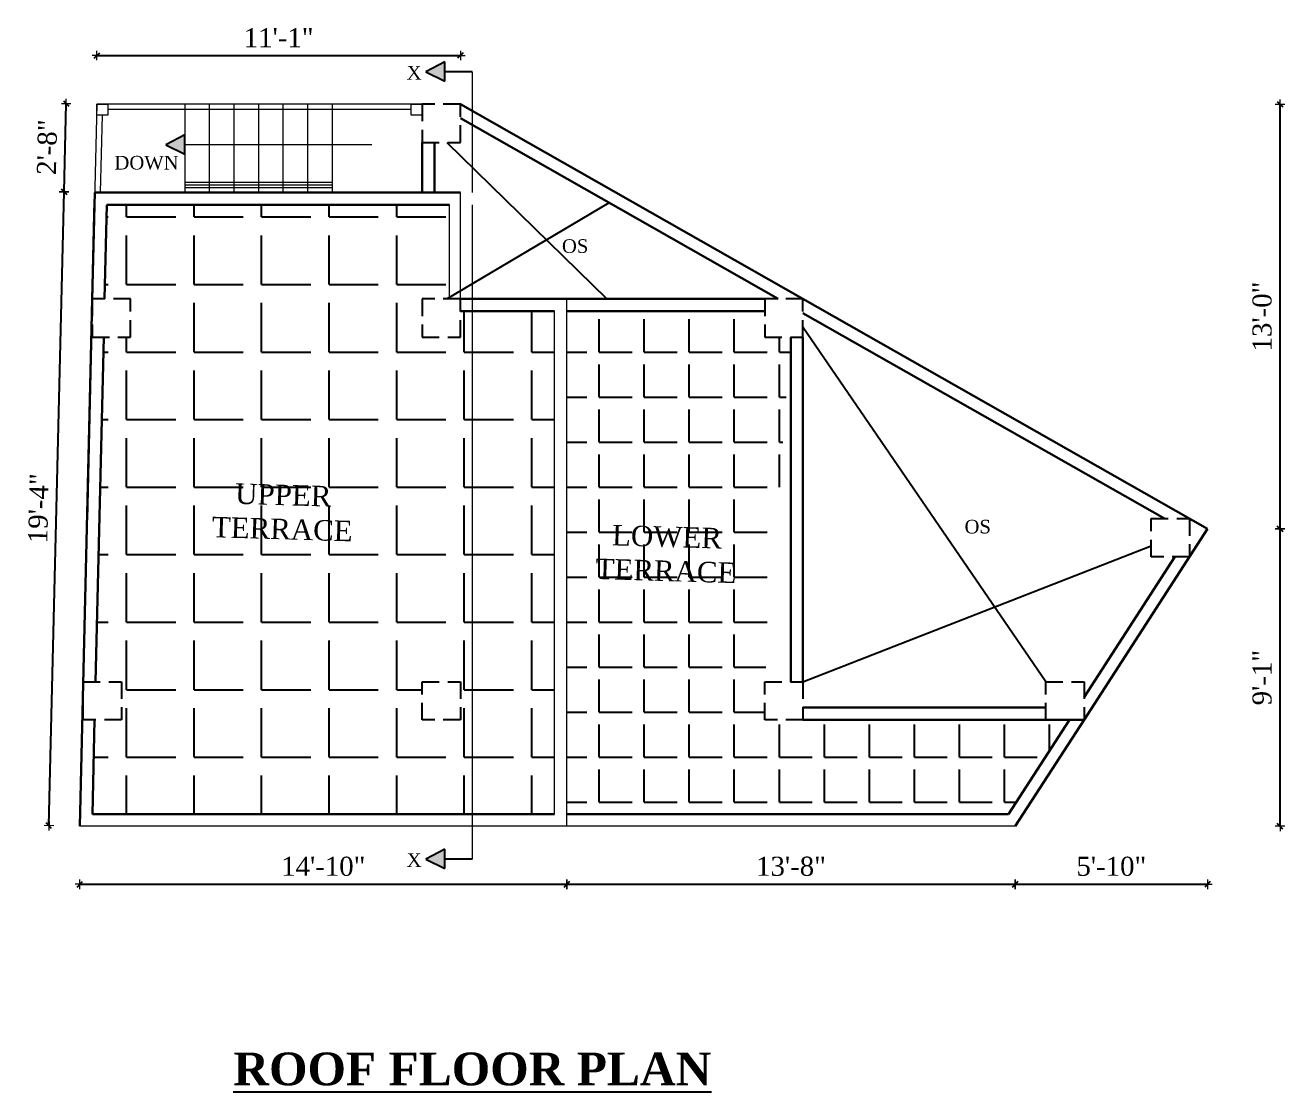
# Model space of a CAD drawing. Header units: inches. Extents: x 151827 to 346502, y -56182 to -23217.
# Drawn here: x 163127.2 to 163588.8, y -24362 to -23971.1 of the extents above; entities that cross this region are included whole.
import ezdxf

# ---------------------------------------------------------------- set-up
doc = ezdxf.new("R2010")
doc.units = ezdxf.units.IN
doc.header["$LTSCALE"] = 5
doc.header["$MEASUREMENT"] = 0
doc.linetypes.add('HIDDEN', pattern=[0.375, 0.25, -0.125])
doc.layers.add('A-WALL', color=7, linetype='Continuous', lineweight=9)
doc.layers.add('Dimension', color=7, linetype='Continuous', lineweight=18)
doc.layers.add('dim line', color=7, linetype='Continuous', lineweight=15, true_color=0xfab2b2)
doc.layers.add('TEXT', color=6, linetype='Continuous')
doc.layers.add('WALL', color=7, linetype='Continuous')
doc.styles.add('ordinary', font='times.ttf')
doc.dimstyles.new('Copy of 96', dxfattribs={"dimtxt": 7, "dimasz": 4, "dimexe": 0.5, "dimexo": 0.5, "dimgap": 3, "dimtad": 1, "dimdec": 1, "dimzin": 11, "dimdsep": 46, "dimlunit": 4, "dimtxsty": 'ordinary', "dimblk": 'OBLIQUE', "dimcen": 0.09, "dimse1": 1, "dimse2": 1, "dimclrt": 6, "dimazin": 0, "dimtfac": 1, "dimtdec": 1, "dimtix": 1, "dimtmove": 2, "dimatfit": 3, "dimldrblk": 'leader', "dimfxl": 0.5, "dimfxlon": 1, "dimtolj": 1, "dimtzin": 0, "dimarcsym": 0})

# ---------------------------------------------------------------- blocks, each defined once
blk = doc.blocks.new('oblique')
at = {"color": 0, "lineweight": -2}
blk.add_line((0.25, 0.25), (-0.25, -0.25), dxfattribs=at)
at = {"layer": 'dim line', "lineweight": 9}
for p, q in [((-0.4375, 0), (0.4375, 0)), ((0, 0.4375), (0, -0.4375))]:
    blk.add_line(p, q, dxfattribs=at)
blk = doc.blocks.new('*D972')
at = {"layer": 'A-WALL', "color": 0, "lineweight": -2, "ltscale": 5, "transparency": 16777216}
blk.add_line((163147.21, -24285.95), (163325.67, -24285.95), dxfattribs=at)
at = {"layer": 'Defpoints', "color": 0, "ltscale": 5, "transparency": 16777216}
for p in [(163147.21, -24264.7, -72.71), (163325.67, -24264.7, -72.71), (163325.67, -24285.95)]:
    blk.add_point(p, dxfattribs=at)
at = {"layer": 'A-WALL', "color": 0, "lineweight": -2, "ltscale": 5, "transparency": 16777216, "xscale": 4, "yscale": 4, "zscale": 4, "rotation": 180}
blk.add_blockref('oblique', (163147.21, -24285.95), dxfattribs=at)
at = {"layer": 'A-WALL', "color": 0, "lineweight": -2, "ltscale": 5, "transparency": 16777216, "xscale": 4, "yscale": 4, "zscale": 4}
blk.add_blockref('oblique', (163325.67, -24285.95), dxfattribs=at)
at = {"layer": 'A-WALL', "color": 6, "ltscale": 5, "transparency": 16777216, "insert": (163236.44, -24279.39), "char_height": 7, "attachment_point": 5, "style": 'ordinary'}
blk.add_mtext('\\A1;14\'-10"', dxfattribs=at)
blk = doc.blocks.new('_OBLIQUE')
at = {"color": 0, "linetype": 'ByBlock'}
blk.add_line((-0.5, -0.5), (0.5, 0.5), dxfattribs=at)
blk = doc.blocks.new('leader')
at = {"layer": 'Dimension'}
for p, q in [((0, -4.33), (0, 4.33)), ((-4.42, 0), (4.42, 0))]:
    blk.add_line(p, q, dxfattribs=at)
blk = doc.blocks.new('*D1169')
at = {"layer": 'A-WALL', "color": 0, "lineweight": -2, "ltscale": 5, "transparency": 16777216}
blk.add_line((163325.67, -24285.95), (163490.05, -24285.95), dxfattribs=at)
at = {"layer": 'Defpoints', "color": 0, "ltscale": 5, "transparency": 16777216}
for p in [(163325.67, -24264.7, -72.71), (163490.05, -24264.7, -72.71), (163490.05, -24285.95)]:
    blk.add_point(p, dxfattribs=at)
at = {"layer": 'A-WALL', "color": 0, "lineweight": -2, "ltscale": 5, "transparency": 16777216, "xscale": 4, "yscale": 4, "zscale": 4, "rotation": 180}
blk.add_blockref('oblique', (163325.67, -24285.95), dxfattribs=at)
at = {"layer": 'A-WALL', "color": 0, "lineweight": -2, "ltscale": 5, "transparency": 16777216, "xscale": 4, "yscale": 4, "zscale": 4}
blk.add_blockref('oblique', (163490.05, -24285.95), dxfattribs=at)
at = {"layer": 'A-WALL', "color": 6, "ltscale": 5, "transparency": 16777216, "insert": (163407.86, -24279.39), "char_height": 7, "attachment_point": 5, "style": 'ordinary'}
blk.add_mtext('\\A1;13\'-8"', dxfattribs=at)
blk = doc.blocks.new('*D1170')
at = {"layer": 'A-WALL', "color": 0, "lineweight": -2, "ltscale": 5, "transparency": 16777216}
blk.add_line((163490.05, -24285.95), (163560.49, -24285.95), dxfattribs=at)
at = {"layer": 'Defpoints', "color": 0, "ltscale": 5, "transparency": 16777216}
for p in [(163560.49, -24155.69, -72.71), (163490.05, -24264.7, -72.71), (163560.49, -24285.95)]:
    blk.add_point(p, dxfattribs=at)
at = {"layer": 'A-WALL', "color": 0, "lineweight": -2, "ltscale": 5, "transparency": 16777216, "xscale": 4, "yscale": 4, "zscale": 4, "rotation": 180}
blk.add_blockref('oblique', (163490.05, -24285.95), dxfattribs=at)
at = {"layer": 'A-WALL', "color": 0, "lineweight": -2, "ltscale": 5, "transparency": 16777216, "xscale": 4, "yscale": 4, "zscale": 4}
blk.add_blockref('oblique', (163560.49, -24285.95), dxfattribs=at)
at = {"layer": 'A-WALL', "color": 6, "ltscale": 5, "transparency": 16777216, "insert": (163525.27, -24279.39), "char_height": 7, "attachment_point": 5, "style": 'ordinary'}
blk.add_mtext('\\A1;5\'-10"', dxfattribs=at)
blk = doc.blocks.new('*D973')
at = {"layer": 'A-WALL', "color": 0, "lineweight": -2, "ltscale": 5, "transparency": 16777216}
blk.add_line((163135.9, -24264.43), (163141.41, -24032.15), dxfattribs=at)
at = {"layer": 'Defpoints', "color": 0, "ltscale": 5, "transparency": 16777216}
for p in [(163141.41, -24032.15), (163152.71, -24032.42, -72.71), (163147.21, -24264.7, -72.71)]:
    blk.add_point(p, dxfattribs=at)
at = {"layer": 'A-WALL', "color": 0, "lineweight": -2, "ltscale": 5, "transparency": 16777216, "xscale": 4, "yscale": 4, "zscale": 4}
for p, rotation in [((163141.41, -24032.15), 88.64238169319516), ((163135.9, -24264.43), 268.6423816931951)]:
    blk.add_blockref('oblique', p, dxfattribs=dict(at, rotation=rotation))
at = {"layer": 'A-WALL', "color": 6, "ltscale": 5, "transparency": 16777216, "insert": (163132.09, -24148.14), "char_height": 7, "attachment_point": 5, "rotation": 88.6424, "style": 'ordinary'}
blk.add_mtext('\\A1;19\'-4"', dxfattribs=at)
blk = doc.blocks.new('*D1171')
at = {"layer": 'A-WALL', "color": 0, "lineweight": -2, "ltscale": 5, "transparency": 16777216}
blk.add_line((163141.41, -24032.15), (163142.18, -23999.77), dxfattribs=at)
at = {"layer": 'Defpoints', "color": 0, "ltscale": 5, "transparency": 16777216}
for p in [(163142.18, -23999.77), (163153.48, -24000.03, -72.71), (163152.71, -24032.42, -72.71)]:
    blk.add_point(p, dxfattribs=at)
at = {"layer": 'A-WALL', "color": 0, "lineweight": -2, "ltscale": 5, "transparency": 16777216, "xscale": 4, "yscale": 4, "zscale": 4}
for p, rotation in [((163142.18, -23999.77), 88.64238169334628), ((163141.41, -24032.15), 268.6423816933463)]:
    blk.add_blockref('oblique', p, dxfattribs=dict(at, rotation=rotation))
at = {"layer": 'A-WALL', "color": 6, "ltscale": 5, "transparency": 16777216, "insert": (163135.23, -24015.8), "char_height": 7, "attachment_point": 5, "rotation": 88.6424, "style": 'ordinary'}
blk.add_mtext('\\A1;2\'-8"', dxfattribs=at)
blk = doc.blocks.new('*D987')
at = {"layer": 'A-WALL', "color": 0, "lineweight": -2, "ltscale": 5, "transparency": 16777216}
blk.add_line((163153.48, -23982.17), (163286.67, -23982.17), dxfattribs=at)
at = {"layer": 'Defpoints', "color": 0, "ltscale": 5, "transparency": 16777216}
for p in [(163286.67, -23982.17), (163153.48, -24000.03, -72.71), (163286.67, -24000.03, -72.71)]:
    blk.add_point(p, dxfattribs=at)
at = {"layer": 'A-WALL', "color": 0, "lineweight": -2, "ltscale": 5, "transparency": 16777216, "xscale": 4, "yscale": 4, "zscale": 4, "rotation": 180}
blk.add_blockref('oblique', (163153.48, -23982.17), dxfattribs=at)
at = {"layer": 'A-WALL', "color": 0, "lineweight": -2, "ltscale": 5, "transparency": 16777216, "xscale": 4, "yscale": 4, "zscale": 4}
blk.add_blockref('oblique', (163286.67, -23982.17), dxfattribs=at)
at = {"layer": 'A-WALL', "color": 6, "ltscale": 5, "transparency": 16777216, "insert": (163220.08, -23975.67), "char_height": 7, "attachment_point": 5, "style": 'ordinary'}
blk.add_mtext('\\A1;11\'-1"', dxfattribs=at)
blk = doc.blocks.new('*D988')
at = {"layer": 'A-WALL', "color": 0, "lineweight": -2, "ltscale": 5, "transparency": 16777216}
blk.add_line((163587.09, -24264.7), (163587.09, -24155.69), dxfattribs=at)
at = {"layer": 'Defpoints', "color": 0, "ltscale": 5, "transparency": 16777216}
for p in [(163560.49, -24155.69, -72.71), (163587.09, -24155.69), (163490.05, -24264.7, -72.71)]:
    blk.add_point(p, dxfattribs=at)
at = {"layer": 'A-WALL', "color": 0, "lineweight": -2, "ltscale": 5, "transparency": 16777216, "xscale": 4, "yscale": 4, "zscale": 4}
for p, rotation in [((163587.09, -24155.69), 90), ((163587.09, -24264.7), 270)]:
    blk.add_blockref('oblique', p, dxfattribs=dict(at, rotation=rotation))
at = {"layer": 'A-WALL', "color": 6, "ltscale": 5, "transparency": 16777216, "insert": (163580.52, -24210.2), "char_height": 7, "attachment_point": 5, "rotation": 90, "style": 'ordinary'}
blk.add_mtext('\\A1;9\'-1"', dxfattribs=at)
blk = doc.blocks.new('*D989')
at = {"layer": 'A-WALL', "color": 0, "lineweight": -2, "ltscale": 5, "transparency": 16777216}
blk.add_line((163587.09, -24155.69), (163587.09, -24000.03), dxfattribs=at)
at = {"layer": 'Defpoints', "color": 0, "ltscale": 5, "transparency": 16777216}
for p in [(163286.67, -24000.03, -72.71), (163587.09, -24000.03), (163560.49, -24155.69, -72.71)]:
    blk.add_point(p, dxfattribs=at)
at = {"layer": 'A-WALL', "color": 0, "lineweight": -2, "ltscale": 5, "transparency": 16777216, "xscale": 4, "yscale": 4, "zscale": 4}
for p, rotation in [((163587.09, -24000.03), 90), ((163587.09, -24155.69), 270)]:
    blk.add_blockref('oblique', p, dxfattribs=dict(at, rotation=rotation))
at = {"layer": 'A-WALL', "color": 6, "ltscale": 5, "transparency": 16777216, "insert": (163580.53, -24077.86), "char_height": 7, "attachment_point": 5, "rotation": 90, "style": 'ordinary'}
blk.add_mtext('\\A1;13\'-0"', dxfattribs=at)

msp = doc.modelspace()

# ---------------------------------------------------------------- hatches: boundary and pattern name
at = {"ltscale": 5}
for points in [[(163280.96, -23991.56), (163280.96, -23984.55), (163274.08, -23988.13)], [(163185.67, -24018.31), (163185.67, -24011.3), (163178.79, -24014.88)], [(163280.96, -24280.13), (163280.96, -24273.12), (163274.08, -24276.7)]]:
    msp.add_hatch(color=256, dxfattribs=at).paths.add_polyline_path(points)
at = {"layer": 'WALL', "linetype": 'ByBlock', "ltscale": 5, "true_color": 0xf8991e}
h = msp.add_hatch(dxfattribs=at)
h.set_pattern_fill('ANGLE', color=30, scale=90)
h.set_pattern_definition([(0, (24143.575, 3035.106), (0, 24.75), [18, -6.75]), (90, (24143.575, 3035.106), (-24.75, 2e-15), [18, -6.75])])
h.paths.add_polyline_path([(163321.17, -24075.92), (163286.67, -24075.92), (163286.67, -24085.42), (163272.67, -24085.42), (163272.67, -24071.42), (163281.67, -24071.42), (163282.67, -24070.82), (163282.67, -24036.92), (163157.11, -24036.92), (163156.29, -24071.42), (163165.79, -24071.42), (163165.79, -24085.42), (163155.96, -24085.42), (163152.96, -24211.7), (163162.46, -24211.7), (163162.46, -24225.7), (163152.63, -24225.7), (163151.82, -24260.2), (163321.17, -24260.2)])
h.paths.add_polyline_path([(163272.67, -24211.7), (163286.67, -24211.7), (163286.67, -24225.7), (163272.67, -24225.7)], flags=16)
h.paths.add_polyline_path([(163194.03, -24162.9), (163248.21, -24164.52), (163249.06, -24136.02), (163194.89, -24134.4)], flags=24)
h = msp.add_hatch(dxfattribs=at)
h.set_pattern_fill('ANGLE', color=30, scale=60)
h.set_pattern_definition([(0, (24143.575, 3035.106), (0, 16.5), [12, -4.5]), (90, (24143.575, 3035.106), (-16.5, 1e-15), [12, -4.5])])
h.paths.add_polyline_path([(163407.74, -24085.42), (163398.24, -24085.42), (163398.24, -24075.92), (163325.67, -24075.92), (163325.67, -24260.2), (163487.6, -24260.2), (163509.89, -24225.7), (163412.24, -24225.7), (163398.24, -24225.7), (163398.24, -24211.7)])
h.paths.add_polyline_path([(163334.68, -24178.21), (163388.86, -24179.83), (163389.71, -24151.32), (163335.53, -24149.71)], flags=24)

# ---------------------------------------------------------------- linework, layer by layer
at = {"ltscale": 5}
for p, q in [((163280.96, -23984.55, -72.71), (163274.08, -23988.13, -72.71)), ((163280.96, -23991.56, -72.71), (163280.96, -23984.55, -72.71)), ((163274.08, -23988.13, -72.71), (163280.96, -23991.56, -72.71)), ((163291.06, -23988.13, -72.71), (163280.96, -23988.13, -72.71)), ((163185.67, -24011.3, -72.71), (163178.79, -24014.88, -72.71)), ((163178.79, -24014.88, -72.71), (163185.67, -24018.31, -72.71)), ((163185.67, -24018.31, -72.71), (163185.67, -24011.3, -72.71)), ((163280.96, -24273.12, -72.71), (163274.08, -24276.7, -72.71)), ((163280.96, -24280.13, -72.71), (163280.96, -24273.12, -72.71)), ((163274.08, -24276.7, -72.71), (163280.96, -24280.13, -72.71)), ((163291.06, -24276.7, -72.71), (163280.96, -24276.7, -72.71))]:
    msp.add_line(p, q, dxfattribs=at)
at = {"layer": 'A-WALL', "ltscale": 5}
for p, q in [((163291.06, -23988.13, -72.71), (163291.06, -24032.42, -72.71)), ((163153.48, -24000.03, -72.71), (163151.79, -24071.42, -72.71)), ((163272.67, -24000.03, -72.71), (163153.48, -24000.03, -72.71)), ((163185.67, -24000.03, -72.71), (163185.67, -24032.42, -72.71)), ((163194.67, -24000.03, -72.71), (163194.67, -24032.42, -72.71)), ((163203.67, -24000.03, -72.71), (163203.67, -24032.42, -72.71)), ((163212.67, -24000.03, -72.71), (163212.67, -24032.42, -72.71)), ((163221.67, -24000.03, -72.71), (163221.67, -24032.42, -72.71)), ((163230.67, -24000.03, -72.71), (163230.67, -24032.42, -72.71)), ((163239.67, -24000.03, -72.71), (163239.67, -24029.73, -72.71)), ((163155.39, -24004.03, -72.71), (163154.71, -24032.42, -72.71)), ((163268.67, -24002.03, -72.71), (163157.48, -24002.03, -72.71)), ((163254.29, -24014.88, -72.71), (163185.67, -24014.88, -72.71)), ((163239.67, -24028.73, -72.71), (163185.67, -24028.73, -72.71)), ((163239.67, -24029.73, -72.71), (163185.67, -24029.73, -72.71)), ((163239.67, -24030.73, -72.71), (163185.67, -24030.73, -72.71)), ((163239.67, -24029.73, -72.71), (163239.67, -24032.42, -72.71)), ((163286.67, -24071.42, -72.71), (163286.67, -24032.42, -72.71)), ((163282.67, -24071.42, -72.71), (163282.67, -24036.92, -72.71)), ((163291.06, -24036.92, -72.71), (163291.06, -24276.7, -72.71)), ((163325.67, -24264.7, -72.71), (163325.67, -24071.42, -72.71)), ((163321.17, -24260.2, -72.71), (163321.17, -24075.92, -72.71)), ((163490.05, -24264.7, -72.71), (163147.21, -24264.7, -72.71))]:
    msp.add_line(p, q, dxfattribs=at)
at = {"layer": 'A-WALL', "lineweight": 30}
for p, q in [((163286.67, -24000.03, -72.71), (163412.24, -24071.42, -72.71)), ((163286.67, -24005.21, -72.71), (163403.14, -24071.42, -72.71)), ((163272.67, -24014.03, -72.71), (163272.67, -24032.42, -72.71)), ((163277.17, -24014.03, -72.71), (163277.17, -24032.42, -72.71)), ((163151.79, -24071.42, -72.71), (163152.71, -24032.42, -72.71)), ((163152.71, -24032.42, -72.71), (163286.67, -24032.42, -72.71)), ((163147.21, -24264.7, -72.71), (163152.64, -24035.37, -72.71)), ((163156.29, -24071.42, -72.71), (163157.11, -24036.92, -72.71)), ((163157.11, -24036.92, -72.71), (163282.67, -24036.92, -72.71)), ((163151.79, -24071.42, -72.71), (163149.87, -24152.33, -72.71)), ((163286.67, -24071.42, -72.71), (163398.24, -24071.42, -72.71)), ((163412.24, -24071.42, -72.71), (163560.49, -24155.69, -72.71)), ((163321.17, -24075.92, -72.71), (163286.67, -24075.92, -72.71)), ((163398.24, -24075.92, -72.71), (163325.67, -24075.92, -72.71)), ((163412.24, -24076.59, -72.71), (163544.75, -24151.93, -72.71)), ((163155.96, -24085.42, -72.71), (163152.96, -24211.7, -72.71)), ((163407.74, -24085.42, -72.71), (163407.74, -24211.7, -72.71)), ((163412.24, -24085.42, -72.71), (163412.24, -24212.2, -72.71)), ((163560.49, -24155.69, -72.71), (163515.25, -24225.7, -72.71)), ((163548.52, -24165.93, -72.71), (163515.25, -24217.41, -72.71)), ((163501.25, -24221.2, -72.71), (163412.24, -24221.2, -72.71)), ((163152.63, -24225.7, -72.71), (163151.82, -24260.2, -72.71)), ((163515.25, -24225.7, -72.71), (163412.24, -24225.7, -72.71)), ((163509.89, -24225.7, -72.71), (163487.6, -24260.2, -72.71)), ((163515.25, -24225.7, -72.71), (163490.05, -24264.7, -72.71)), ((163321.17, -24260.2, -72.71), (163151.82, -24260.2, -72.71)), ((163487.6, -24260.2, -72.71), (163325.67, -24260.2, -72.71))]:
    msp.add_line(p, q, dxfattribs=at)
at = {"layer": 'A-WALL', "ltscale": 5, "elevation": -72.71}
for points in [[(163153.48, -24000.03), (163157.48, -24000.03), (163157.48, -24004.03), (163153.48, -24004.03)], [(163268.67, -24000.03), (163272.67, -24000.03), (163272.67, -24004.03), (163268.67, -24004.03)]]:
    msp.add_lwpolyline(points, close=True, dxfattribs=at)
at = {"layer": 'WALL', "color": 30, "linetype": 'ByBlock', "ltscale": 5, "true_color": 0xf8991e}
for p, q in [((163281.67, -24014.03, -72.71), (163340.35, -24071.42, -72.71)), ((163281.67, -24071.42, -72.71), (163341.08, -24036.14, -72.71)), ((163501.25, -24211.7, -72.71), (163412.24, -24081.77, -72.71)), ((163412.24, -24211.7, -72.71), (163539.86, -24161.87, -72.71))]:
    msp.add_line(p, q, dxfattribs=at)
at = {"layer": 'WALL', "color": 2, "linetype": 'HIDDEN', "ltscale": 5, "elevation": -72.71}
for points in [[(163272.67, -24014.03), (163286.67, -24014.03), (163286.67, -24000.03), (163272.67, -24000.03)], [(163151.79, -24085.42), (163165.79, -24085.42), (163165.79, -24071.42), (163151.79, -24071.42)], [(163272.67, -24085.42), (163286.67, -24085.42), (163286.67, -24071.42), (163272.67, -24071.42)], [(163398.24, -24085.42), (163412.24, -24085.42), (163412.24, -24071.42), (163398.24, -24071.42)], [(163539.86, -24151.93), (163553.86, -24151.93), (163553.86, -24165.93), (163539.86, -24165.93)], [(163148.46, -24211.7), (163162.46, -24211.7), (163162.46, -24225.7), (163148.46, -24225.7)], [(163272.67, -24211.7), (163286.67, -24211.7), (163286.67, -24225.7), (163272.67, -24225.7)], [(163398.24, -24211.7), (163412.24, -24211.7), (163412.24, -24225.7), (163398.24, -24225.7)], [(163501.25, -24211.7), (163515.25, -24211.7), (163515.25, -24225.7), (163501.25, -24225.7)]]:
    msp.add_lwpolyline(points, close=True, dxfattribs=at)

# ---------------------------------------------------------------- texts
at = {"layer": 'TEXT', "style": 'ordinary'}
for s, p in [('X', (163267.01, -23991.01, -72.71)), ('DOWN', (163159.91, -24023.97, -72.71)), ('OS', (163323.91, -24054.53, -72.71)), ('OS', (163471.46, -24157.36, -72.71)), ('X', (163267.01, -24279.58, -72.71))]:
    msp.add_text(s, height=5, dxfattribs=at).set_placement(p)
at = {"layer": 'TEXT', "char_height": 7.5, "attachment_point": 8, "rotation": 358.2896, "style": 'ordinary'}
for s, insert in [('UPPER\\PTERRACE', (163221.29, -24159.61, -72.71)), ('LOWER\\PTERRACE', (163361.93, -24174.92, -72.71))]:
    msp.add_mtext_dynamic_manual_height_columns(s, width=101.5687, gutter_width=1720.72, heights=[0], dxfattribs=dict(at, insert=insert))
at = {"layer": 'TEXT', "insert": (163291.07, -24359.78, -72.71), "char_height": 12, "width": 219.8151, "attachment_point": 8, "style": 'ordinary'}
msp.add_mtext('{\\fTimes New Roman|b1|i0|c0|p18;\\LROOF FLOOR PLAN}', dxfattribs=at)

# ---------------------------------------------------------------- dimensions: what is measured, and where the dimension line sits
at = {"layer": 'A-WALL', "ltscale": 5}
for base, p1, p2, picture, middle in [((163286.67, -23982.17), (163153.48, -24000.03, -72.71), (163286.67, -24000.03, -72.71), '*D987', (163220.08, -23975.67)), ((163560.49, -24285.95), (163490.05, -24264.7, -72.71), (163560.49, -24155.69, -72.71), '*D1170', (163525.27, -24279.39)), ((163325.67, -24285.95), (163147.21, -24264.7, -72.71), (163325.67, -24264.7, -72.71), '*D972', (163236.44, -24279.39)), ((163490.05, -24285.95), (163325.67, -24264.7, -72.71), (163490.05, -24264.7, -72.71), '*D1169', (163407.86, -24279.39))]:
    dim = msp.add_linear_dim(base=base, p1=p1, p2=p2, dimstyle='Copy of 96', override={"dimdec": 0, "dimblk": 'oblique', "dimtdec": 0, "dimarcsym": 1}, dxfattribs=at)
    dim.commit()
    dim.dimension.update_dxf_attribs({"geometry": picture, "text_midpoint": middle})
for base, p1, p2, angle, picture, middle in [((163142.18, -23999.77), (163152.71, -24032.42, -72.71), (163153.48, -24000.03, -72.71), 268.6424, '*D1171', (163135.23, -24015.8)), ((163587.09, -24000.03), (163560.49, -24155.69, -72.71), (163286.67, -24000.03, -72.71), 90, '*D989', (163580.53, -24077.86)), ((163587.09, -24155.69), (163490.05, -24264.7, -72.71), (163560.49, -24155.69, -72.71), 90, '*D988', (163580.52, -24210.2))]:
    dim = msp.add_linear_dim(base=base, p1=p1, p2=p2, angle=angle, dimstyle='Copy of 96', override={"dimdec": 0, "dimblk": 'oblique', "dimtdec": 0, "dimarcsym": 1}, dxfattribs=at)
    dim.commit()
    dim.dimension.update_dxf_attribs({"geometry": picture, "text_midpoint": middle})
dim = msp.add_aligned_dim(p1=(163147.21, -24264.7, -72.71), p2=(163152.71, -24032.42, -72.71), distance=11.31, dimstyle='Copy of 96', override={"dimdec": 0, "dimblk": 'oblique', "dimtdec": 0, "dimarcsym": 1}, dxfattribs=at)
dim.commit()
dim.dimension.update_dxf_attribs({"geometry": '*D973', "text_midpoint": (163132.09, -24148.14)})

doc.saveas('drawing.dxf')
